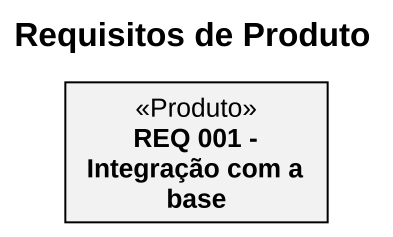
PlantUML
@startuml
title Requisitos de Produto
hide circle
hide empty members
class "REQ 001 - Integração com a base" as REQ_001_Integração_com_a <<Produto>>
@enduml
